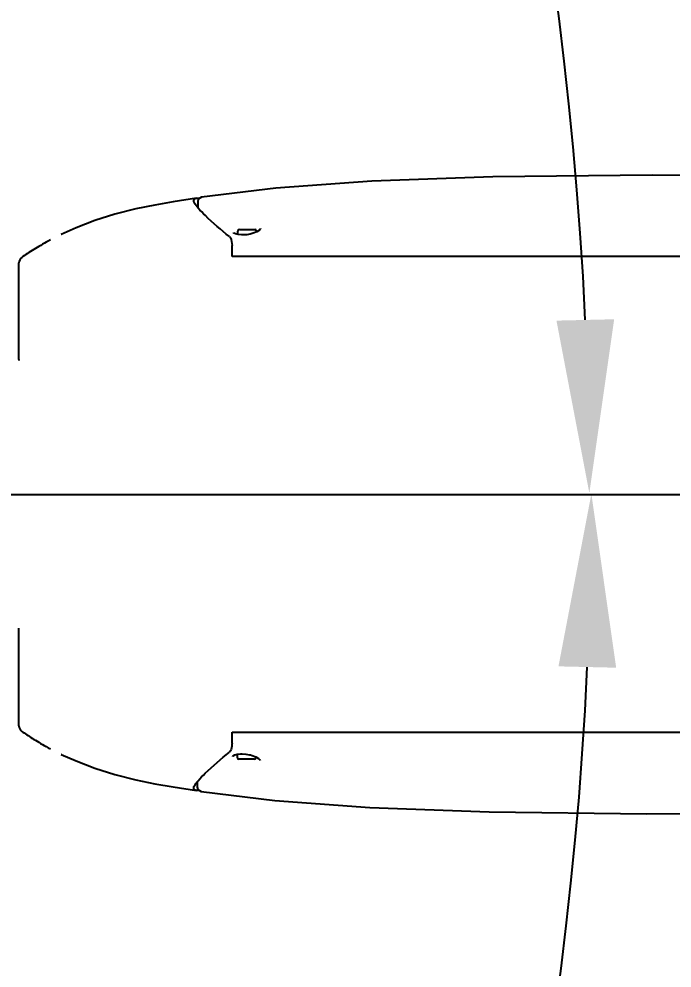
# Model space of a CAD drawing. Header units: millimetres. Extents: x 5828 to 7155, y 123 to 421.
# Drawn here: x 6927.44 to 6933.85, y 198.67 to 207.99 of the extents above; entities that cross this region are included whole.
import ezdxf

# ---------------------------------------------------------------- set-up
doc = ezdxf.new("R2010")
doc.units = ezdxf.units.MM
doc.linetypes.add('CENTER', pattern=[0.6, 0.375, -0.075, 0.075, -0.075])
for name, color, linetype in [('中心线', 7, 'Continuous'), ('外形图', 7, 'Continuous'), ('尺寸标注', 7, 'Continuous'), ('运动范围', 7, 'Continuous')]:
    doc.layers.add(name, color=color, linetype=linetype)
doc.styles.add('微软雅黑', font='msyh.ttc', dxfattribs={"height": 2})
doc.dimstyles.new('尺寸标注_1_30比例', dxfattribs={"dimtxt": 2.1, "dimasz": 1.7, "dimexe": 0.5, "dimexo": 0.4, "dimgap": 0.5, "dimtad": 1, "dimdec": 1, "dimlfac": 30, "dimdsep": 46, "dimtxsty": '微软雅黑', "dimcen": 0.09, "dimadec": 0, "dimazin": 0, "dimtp": 0.01, "dimtm": 0.01, "dimtfac": 1, "dimtdec": 1, "dimtofl": 0, "dimtmove": 0, "dimatfit": 3, "dimfxl": 1, "dimtolj": 1, "dimarcsym": 0})

# ---------------------------------------------------------------- blocks, each defined once
blk = doc.blocks.new('*D1105')
at = {"layer": 'Defpoints', "color": 0}
for p in [(6882.1381, 236.8121), (6827.4126, 215.5304), (6896.5789, 203.3345), (6896.5789, 203.3345), (6955.9123, 203.3345)]:
    blk.add_point(p, dxfattribs=at)
at = {"layer": '尺寸标注', "color": 0, "lineweight": -2}
blk.add_arc((6896.5789, 203.3345), 36.4595, 2.67178, 167.32822, dxfattribs=at)
at = {"layer": '尺寸标注', "color": 0}
for points in [[(6860.7297, 211.3881), (6861.2853, 211.2767), (6860.6734, 209.6656)], [(6932.7155, 205.0274), (6933.282, 205.0406), (6933.0384, 203.3345)]]:
    blk.add_solid(points, dxfattribs=at)
at = {"layer": '尺寸标注', "color": 0, "insert": (6904.297, 240.5936), "char_height": 2, "attachment_point": 5, "rotation": 348.29694, "style": '微软雅黑'}
blk.add_mtext('\\A1;{\\H1.05x;+\\A1;170%%d}', dxfattribs=at)
blk = doc.blocks.new('*D1106')
at = {"layer": 'Defpoints', "color": 0}
for p in [(6896.5871, 203.327), (6896.5871, 203.327), (6966.8204, 203.327), (6827.4207, 191.1311), (6882.1416, 169.8387)]:
    blk.add_point(p, dxfattribs=at)
at = {"layer": '尺寸标注', "color": 0, "lineweight": -2}
blk.add_arc((6896.5871, 203.327), 36.471, 192.67093, 357.32907, dxfattribs=at)
at = {"layer": '尺寸标注', "color": 0}
for points in [[(6933.3017, 201.6208), (6932.7352, 201.634), (6933.0581, 203.327)], [(6861.282, 195.3827), (6860.7264, 195.2713), (6860.6701, 196.9939)]]:
    blk.add_solid(points, dxfattribs=at)
at = {"layer": '尺寸标注', "color": 0, "insert": (6905.4605, 169.5942), "char_height": 2, "attachment_point": 5, "rotation": 14.73786, "style": '微软雅黑'}
blk.add_mtext('\\A1;{\\H1.05x;-\\A1;170%%d}', dxfattribs=at)

msp = doc.modelspace()

# ---------------------------------------------------------------- linework, layer by layer
at = {"layer": '中心线', "linetype": 'CENTER', "ltscale": 50}
msp.add_line((6896.507, 203.322), (6966.7404, 203.322), dxfattribs=at)
at = {"layer": '外形图', "linetype": 'Continuous'}
for p, q in [((6929.233, 206.2383), (6929.2002, 206.2193)), ((6929.2331, 206.2383), (6929.2329, 206.2383)), ((6929.195, 206.1998), (6929.195, 206.1402)), ((6929.2002, 206.2193), (6929.1951, 206.1972)), ((6927.8566, 205.874), (6927.8559, 205.8736)), ((6929.5459, 205.8923), (6929.5457, 205.8939)), ((6929.5902, 205.8716), (6929.565, 205.8781)), ((6929.5874, 205.8723), (6929.5874, 205.9053)), ((6929.6229, 205.8686), (6929.5902, 205.8716)), ((6929.604, 205.922), (6929.754, 205.922)), ((6929.6321, 205.8685), (6929.6229, 205.8686)), ((6929.64, 205.8685), (6929.6321, 205.8685)), ((6929.7182, 205.8793), (6929.7107, 205.8775)), ((6929.7373, 205.8846), (6929.7182, 205.8793)), ((6929.7736, 205.8987), (6929.7373, 205.8846)), ((6929.7707, 205.8976), (6929.7707, 205.9053)), ((6929.7994, 205.9147), (6929.7736, 205.8987)), ((6929.5335, 205.6553), (6929.5311, 205.7663)), ((6927.4404, 204.6465), (6927.4404, 205.593)), ((6940.2327, 205.6553), (6929.5335, 205.6553)), ((6927.4404, 202.0035), (6927.4404, 202.0073)), ((6927.4404, 201.9975), (6927.4404, 202.0035)), ((6927.4404, 201.0509), (6927.4404, 201.9975)), ((6927.4404, 201.8908), (6927.4404, 201.9261)), ((6927.4404, 201.1162), (6927.4404, 201.1182)), ((6929.5311, 200.8777), (6929.5335, 200.9887)), ((6929.5335, 200.9887), (6939.678, 200.9887)), ((6927.8566, 200.77), (6927.8559, 200.7703)), ((6929.5404, 200.7501), (6929.5405, 200.7514)), ((6929.5575, 200.765), (6929.5819, 200.7719)), ((6929.5819, 200.7719), (6929.6145, 200.7753)), ((6929.582, 200.7719), (6929.582, 200.7387)), ((6929.6145, 200.7753), (6929.6267, 200.7755)), ((6929.6267, 200.7755), (6929.6324, 200.7755)), ((6929.7031, 200.767), (6929.7128, 200.7647)), ((6929.7128, 200.7647), (6929.7293, 200.7602)), ((6929.7293, 200.7602), (6929.7659, 200.7463)), ((6929.7654, 200.7465), (6929.7654, 200.7387)), ((6929.7659, 200.7463), (6929.7926, 200.7304)), ((6929.7487, 200.722), (6929.5987, 200.722)), ((6928.7737, 200.4821), (6928.9535, 200.4514)), ((6928.9535, 200.4514), (6929.1811, 200.415)), ((6929.1896, 200.4959), (6929.1896, 200.4441)), ((6929.1897, 200.4468), (6929.1948, 200.4246)), ((6929.1948, 200.4246), (6929.2277, 200.4056)), ((6929.2276, 200.4056), (6929.2278, 200.4056))]:
    msp.add_line(p, q, dxfattribs=at)
for points in [[(6938.4457, 206.3832), (6937.2509, 206.4194), (6935.6512, 206.4513), (6933.6535, 206.4563), (6932.0902, 206.4377), (6930.9049, 206.3966), (6929.9611, 206.3272), (6929.2331, 206.2384)], [(6929.1811, 206.229), (6928.9535, 206.1926), (6928.7737, 206.1618)], [(6928.7737, 206.1618), (6928.587, 206.1245), (6928.3803, 206.0719), (6928.1849, 206.0099), (6928.0003, 205.9387), (6927.8559, 205.8736)], [(6929.565, 205.8781), (6929.5502, 205.8863), (6929.5459, 205.8923)], [(6929.7107, 205.8775), (6929.6752, 205.8709), (6929.64, 205.8685)], [(6929.8124, 205.9328), (6929.8114, 205.9287), (6929.7994, 205.9147)], [(6927.7481, 205.8191), (6927.7282, 205.8084), (6927.7088, 205.7977), (6927.69, 205.7871), (6927.6715, 205.7766), (6927.6535, 205.7662), (6927.6359, 205.7558), (6927.6187, 205.7455), (6927.6019, 205.7352), (6927.5855, 205.725), (6927.5694, 205.7149), (6927.5536, 205.7048), (6927.5382, 205.6947), (6927.5232, 205.6848), (6927.5085, 205.6749), (6927.494, 205.6651), (6927.4798, 205.6553), (6927.4689, 205.6477)], [(6927.4689, 200.9963), (6927.4789, 200.9893), (6927.4919, 200.9803), (6927.5048, 200.9715), (6927.5176, 200.9629), (6927.5308, 200.9542), (6927.5443, 200.9453), (6927.5582, 200.9363), (6927.5726, 200.9271), (6927.5875, 200.9177), (6927.6029, 200.9082), (6927.6188, 200.8984), (6927.6353, 200.8885), (6927.6524, 200.8784), (6927.6701, 200.8681), (6927.6885, 200.8576), (6927.7076, 200.8469), (6927.7277, 200.8359), (6927.7487, 200.8246)], [(6927.8559, 200.7703), (6928.0003, 200.7053), (6928.1849, 200.6341), (6928.3803, 200.572), (6928.587, 200.5195), (6928.7737, 200.4821)], [(6929.5405, 200.7514), (6929.544, 200.7568), (6929.5575, 200.765)], [(6929.6324, 200.7755), (6929.6675, 200.7733), (6929.7031, 200.767)], [(6929.7926, 200.7304), (6929.8058, 200.7159), (6929.807, 200.7112)], [(6929.2278, 200.4056), (6929.9499, 200.3173), (6930.8846, 200.2482), (6932.056, 200.2069), (6933.6037, 200.1879), (6935.616, 200.1923), (6937.2339, 200.2243), (6938.4404, 200.2607)]]:
    msp.add_lwpolyline(points, dxfattribs=at)
for centre, radius, start, end in [((6929.604, 205.9053), 0.0167, 90, 180), ((6929.754, 205.9053), 0.0167, 0, 90), ((6927.507, 205.593), 0.0667, 124.94293, 180), ((6928.3415, 204.6342), 0.9011, 179.22051, 179.60239), ((6928.4815, 204.6332), 1.0411, 179.59919, 179.80708), ((6927.507, 201.0509), 0.0667, 180, 235.05708), ((6929.5987, 200.7387), 0.0167, 180, 270), ((6929.7487, 200.7387), 0.0167, 270, 0)]:
    msp.add_arc(centre, radius, start, end, dxfattribs=at)
for points, knots in [([(6929.1563, 206.2061), (6929.1563, 206.2116), (6929.1614, 206.2246), (6929.1745, 206.228), (6929.1811, 206.229)], [0, 0, 0, 0, 0.449061, 1, 1, 1, 1]), ([(6929.5052, 205.8515), (6929.4254, 205.9185), (6929.3191, 206.0076), (6929.2066, 206.1206), (6929.1713, 206.1646), (6929.1622, 206.1842)], [0, 0, 0, 0, 0.652394, 0.864456, 1, 1, 1, 1]), ([(6929.5052, 205.8515), (6929.5092, 205.8481), (6929.5269, 205.8229), (6929.5305, 205.7912), (6929.5311, 205.7663)], [0, 0, 0, 0, 0.173817, 1, 1, 1, 1]), ([(6929.5311, 200.8777), (6929.5309, 200.8682), (6929.5282, 200.839), (6929.5209, 200.8057), (6929.5052, 200.7925)], [0, 0, 0, 0, 0.317559, 1, 1, 1, 1]), ([(6929.1613, 200.4577), (6929.1699, 200.4773), (6929.2049, 200.5215), (6929.3175, 200.6351), (6929.4246, 200.7248), (6929.5052, 200.7925)], [0, 0, 0, 0, 0.133409, 0.344691, 1, 1, 1, 1])]:
    msp.add_open_spline(points, degree=3, knots=knots, dxfattribs=at)
for points in [[(6929.1811, 206.229), (6929.1889, 206.2302), (6929.1969, 206.23), (6929.2047, 206.2295)], [(6929.1622, 206.1842), (6929.159, 206.1911), (6929.1563, 206.1986), (6929.1563, 206.2061)], [(6929.1563, 200.4379), (6929.1563, 200.4447), (6929.1585, 200.4514), (6929.1613, 200.4577)], [(6929.1618, 200.4233), (6929.1582, 200.427), (6929.1563, 200.4327), (6929.1563, 200.4379)], [(6929.1811, 200.415), (6929.1742, 200.416), (6929.1668, 200.4183), (6929.1618, 200.4233)], [(6929.2007, 200.4143), (6929.1942, 200.4139), (6929.1876, 200.414), (6929.1811, 200.415)]]:
    msp.add_open_spline(points, degree=3, dxfattribs=at)
at = {"layer": '运动范围'}
msp.add_arc((6896.507, 203.322), 70.2333, 190, 30.822489, dxfattribs=at)

# ---------------------------------------------------------------- dimensions: what is measured, and where the dimension line sits
at = {"layer": '尺寸标注'}
for base, line1, line2, text, picture, middle in [((6882.1381, 236.8121), ((6896.5789, 203.3345), (6955.9123, 203.3345)), ((6896.5789, 203.3345), (6827.4126, 215.5304)), '\\A1;{\\H1.05x;+<>}', '*D1105', (6903.9744, 239.036)), ((6882.1416, 169.8387), ((6896.5871, 203.327), (6966.8204, 203.327)), ((6896.5871, 203.327), (6827.4207, 191.1311)), '\\A1;{\\H1.05x;-<>}', '*D1106', (6905.8652, 168.0558))]:
    dim = msp.add_angular_dim_2l(base=base, line1=line1, line2=line2, text=text, dimstyle='尺寸标注_1_30比例', override={"dimtxsty": '微软雅黑'}, dxfattribs=at)
    dim.commit()
    dim.dimension.update_dxf_attribs({"geometry": picture, "text_midpoint": middle, "dimtype": 162})

doc.saveas('drawing.dxf')
